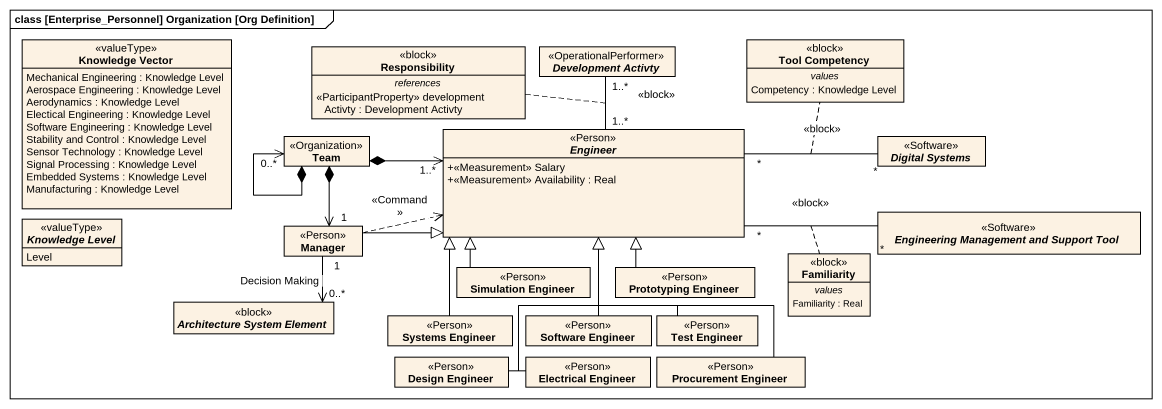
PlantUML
@startuml
mainframe class [Enterprise_Personnel] Organization [Org Definition]
hide circle
hide empty members
skinparam classAttributeIconSize 0
class "Knowledge Vector" as Knowledge_Vector <<valueType>> {
  Mechanical Engineering : Knowledge Level
  Aerospace Engineering : Knowledge Level
  Aerodynamics : Knowledge Level
  Electical Engineering : Knowledge Level
  Software Engineering : Knowledge Level
  Stability and Control : Knowledge Level
  Sensor Technology : Knowledge Level
  Signal Processing : Knowledge Level
  Embedded Systems : Knowledge Level
  Manufacturing : Knowledge Level
}
class Responsibility <<block>> {
  -- references --
  <<ParticipantProperty>> development Activty : Development Activty
}
abstract class "Development Activty" as Development_Activty <<OperationalPerformer>>
class "Tool Competency" as Tool_Competency <<block>> {
  -- values --
  Competency : Knowledge Level
}
class Team <<Organization>>
abstract class Engineer <<Person>> {
  +<<Measurement>> Salary
  +<<Measurement>> Availability : Real
}
abstract class "Digital Systems" as Digital_Systems <<Software>>
abstract class "Knowledge Level" as Knowledge_Level <<valueType>> {
  Level
}
class Manager <<Person>>
abstract class "Engineering Management and Support Tool" as Engineering_Management_and <<Software>>
class "Simulation Engineer" as Simulation_Engineer <<Person>>
class "Prototyping Engineer" as Prototyping_Engineer <<Person>>
class Familiarity <<block>> {
  -- values --
  Familiarity : Real
}
abstract class "Architecture System Element" as Architecture_System_Element <<block>>
class "Systems Engineer" as Systems_Engineer <<Person>>
class "Software Engineer" as Software_Engineer <<Person>>
class "Test Engineer" as Test_Engineer <<Person>>
class "Design Engineer" as Design_Engineer <<Person>>
class "Electrical Engineer" as Electrical_Engineer <<Person>>
class "Procurement Engineer" as Procurement_Engineer <<Person>>
Team *--> "0..*" Team
Team *-right-> "1..*" Engineer
Team *--> "1" Manager
Engineer "1..*" -up- "1..*" Development_Activty : <<block>>
(Engineer, Development_Activty) .. Responsibility
Engineer "*" -right- "*" Digital_Systems : <<block>>
(Engineer, Digital_Systems) .. Tool_Competency
Engineer "*" -right- "*" Engineering_Management_and : <<block>>
(Engineer, Engineering_Management_and) .. Familiarity
Manager -right-|> Engineer
Manager .right.> Engineer : <<Command>>
Manager "1" --> "0..*" Architecture_System_Element : Decision Making
Simulation_Engineer -up-|> Engineer
Prototyping_Engineer -up-|> Engineer
Systems_Engineer -up-|> Engineer
Software_Engineer -up-|> Engineer
Test_Engineer -up-|> Engineer
Design_Engineer -up-|> Engineer
Electrical_Engineer -up-|> Engineer
Procurement_Engineer -up-|> Engineer
@enduml
